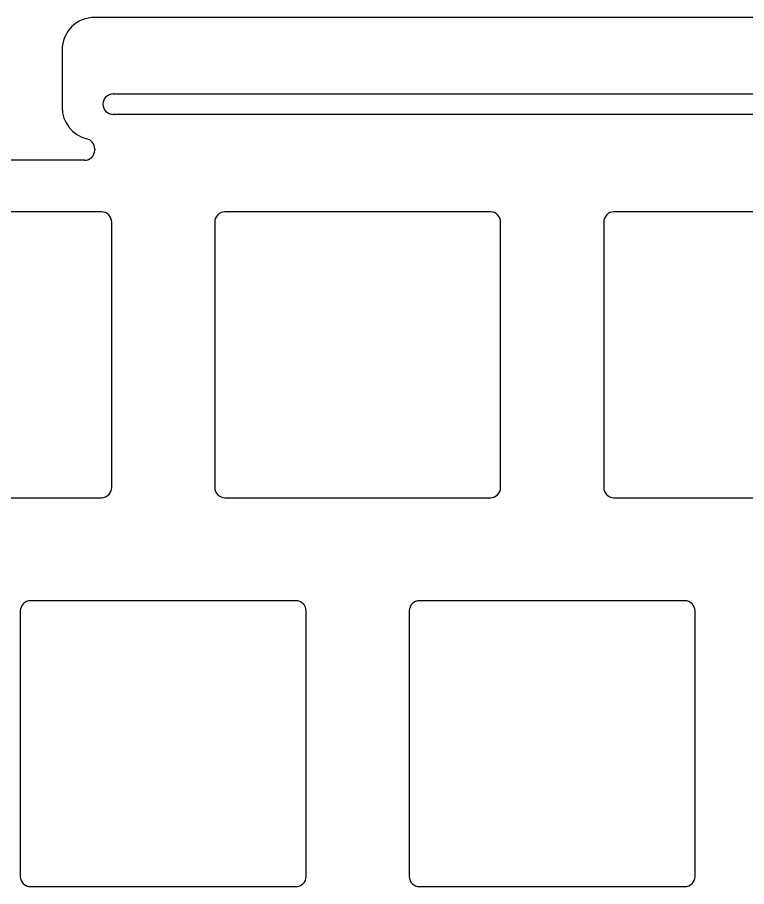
# Model space of a CAD drawing. Header units: millimetres. Extents: x 0 to 286, y -101 to 9.
# Drawn here: x 145.26 to 180.97, y -33.98 to 8.6 of the extents above; entities that cross this region are included whole.
import ezdxf

# ---------------------------------------------------------------- set-up
doc = ezdxf.new("R2010")
doc.units = ezdxf.units.MM
doc.layers.add('Edge.Cuts', color=254, linetype='CONTINUOUS', true_color=0xd0d2cd)

msp = doc.modelspace()

# ---------------------------------------------------------------- linework, layer by layer
at = {"layer": 'Edge.Cuts', "linetype": 'CONTINUOUS'}
for p, q in [((195.845082, 8.6), (149.045082, 8.6)), ((147.445082, 7), (147.445082, 4.2)), ((149.945118, 4.85), (194.945118, 4.85)), ((194.945118, 3.85), (149.945118, 3.85)), ((149.045082, 2.160392), (149.045082, 2.1)), ((148.545082, 1.6), (137.204918, 1.6)), ((149.375, -0.925), (136.375, -0.925)), ((168.425, -0.925), (155.425, -0.925)), ((187.475, -0.925), (174.475, -0.925)), ((149.875, -14.425), (149.875, -1.425)), ((154.925, -1.425), (154.925, -14.425)), ((168.925, -14.425), (168.925, -1.425)), ((173.975, -1.425), (173.975, -14.425)), ((136.375, -14.925), (149.375, -14.925)), ((155.425, -14.925), (168.425, -14.925)), ((174.475, -14.925), (187.475, -14.925)), ((158.9, -19.975), (145.9, -19.975)), ((177.95, -19.975), (164.95, -19.975)), ((145.4, -20.475), (145.4, -33.475)), ((159.4, -33.475), (159.4, -20.475)), ((164.45, -20.475), (164.45, -33.475)), ((178.45, -33.475), (178.45, -20.475)), ((145.9, -33.975), (158.9, -33.975)), ((164.95, -33.975), (177.95, -33.975))]:
    msp.add_line(p, q, dxfattribs=at)
at = {"layer": 'Edge.Cuts'}
for centre, radius, start, end in [((149.0451, 7), 1.600018, 90.0006446, 180), ((149.945118, 4.35), 0.5, -270, -90), ((149.0451, 4.2), 1.600005, -180, -103.7747937), ((148.5451, 2.1604), 0.499988, -0.0009168, 76.2277096), ((148.5451, 2.1), 0.499982, -90.0020626, 0), ((149.375, -1.425), 0.5, 0, 90), ((155.425, -1.425), 0.5, 90, 180), ((168.425, -1.425), 0.5, 0, 90), ((174.475, -1.425), 0.5, 90, 180), ((149.375, -14.425), 0.5, -90, 0), ((155.425, -14.425), 0.5, -180, -90), ((168.425, -14.425), 0.5, -90, 0), ((174.475, -14.425), 0.5, -180, -90), ((145.9, -20.475), 0.5, 90, 180), ((158.9, -20.475), 0.5, 0, 90), ((164.95, -20.475), 0.5, 90, 180), ((177.95, -20.475), 0.5, 0, 90), ((145.9, -33.475), 0.5, -180, -90), ((158.9, -33.475), 0.5, -90, 0), ((164.95, -33.475), 0.5, -180, -90), ((177.95, -33.475), 0.5, -90, 0)]:
    msp.add_arc(centre, radius, start, end, dxfattribs=at)

doc.saveas('drawing.dxf')
